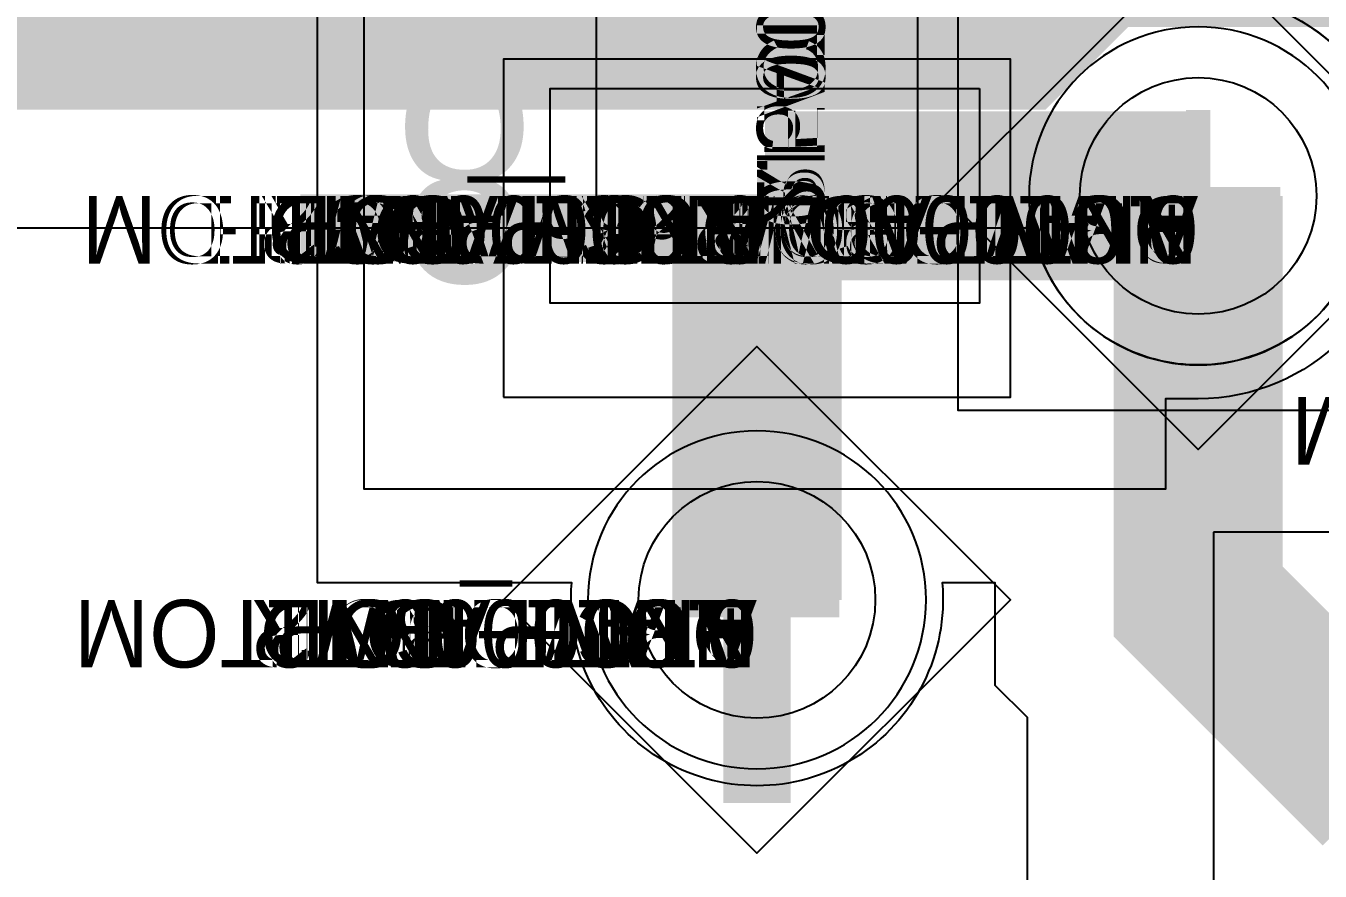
# Model space of a CAD drawing. Extents: x 0 to 323, y 0 to 320.
# Drawn here: x 102.65 to 106.478, y 173.203 to 175.704 of the extents above; entities that cross this region are included whole.
import ezdxf
from ezdxf.enums import TextEntityAlignment as Align

# ---------------------------------------------------------------- set-up
doc = ezdxf.new("R2010")
doc.units = 0
doc.header["$MEASUREMENT"] = 0
doc.layers.get('0').update_dxf_attribs({"linetype": 'CONTINUOUS'})
for name, color, linetype in [('CDN_FIGURES', 7, 'CONTINUOUS'), ('ETCH_BOTTOM', 7, 'CONTINUOUS'), ('ETCH_GND', 3, 'CONTINUOUS'), ('ETCH_INT1', 4, 'CONTINUOUS'), ('ETCH_INT2', 5, 'CONTINUOUS'), ('ETCH_PWR', 6, 'CONTINUOUS'), ('ETCH_TOP', 2, 'CONTINUOUS'), ('MANUFACTURING_NCLEGEND-1-6', 8, 'CONTINUOUS'), ('PACKAGE_GEOMETRY_ASSEMBLY_TOP', 11, 'CONTINUOUS'), ('PACKAGE_GEOMETRY_PIN_NUMBER', 9, 'CONTINUOUS')]:
    doc.layers.add(name, color=color, linetype=linetype)

# ---------------------------------------------------------------- blocks, each defined once
blk = doc.blocks.new('PAD_INFO')
for tag in ['SHAPE_TYPE', 'PAD_HEIGHT', 'PAD_LAYER', 'PAD_TYPE', 'PAD_WIDTH']:
    blk.add_attdef(tag, (0, 0), '', height=0.2)
at = {"flags": 2}
blk.add_attdef('CDN_TYPE', (0, 0), '', height=0.2, dxfattribs=at)
blk = doc.blocks.new('DRILL_INFO')
at = {"flags": 2}
blk.add_attdef('CDN_TYPE', (0, 0), '', height=0.2, dxfattribs=at)
for tag in ['FSHAPE', 'FCHAR', 'DRILL_HEIGHT', 'DIAMETER', 'PLATED', 'DRILL_WIDTH']:
    blk.add_attdef(tag, (0, 0), '', height=0.2)
blk = doc.blocks.new('VIA0700X0300')
at = {"layer": 'ETCH_BOTTOM'}
blk.add_circle((0, 0), 0.35, dxfattribs=at)
at = {"layer": 'ETCH_GND'}
blk.add_circle((0, 0), 0.35, dxfattribs=at)
at = {"layer": 'ETCH_INT1'}
blk.add_circle((0, 0), 0.35, dxfattribs=at)
at = {"layer": 'ETCH_INT2'}
blk.add_circle((0, 0), 0.35, dxfattribs=at)
at = {"layer": 'ETCH_PWR'}
blk.add_circle((0, 0), 0.35, dxfattribs=at)
at = {"layer": 'ETCH_TOP'}
blk.add_circle((0, 0), 0.35, dxfattribs=at)
ref = blk.add_blockref('PAD_INFO', (0, 0))
ref.add_attrib('PAD_LAYER', 'ETCH_TOP', (0, 0), dxfattribs={"height": 0.2})
ref.add_attrib('SHAPE_TYPE', 'NULL', (0, 0), dxfattribs={"height": 0.2})
ref.add_attrib('PAD_TYPE', 'ANTIPAD', (0, 0), dxfattribs={"height": 0.2})
ref.add_attrib('PAD_WIDTH', '0.000000', (0, 0), dxfattribs={"height": 0.2})
ref.add_attrib('PAD_HEIGHT', '0.000000', (0, 0), dxfattribs={"height": 0.2})
ref = blk.add_blockref('PAD_INFO', (0, 0))
ref.add_attrib('PAD_LAYER', 'ETCH_GND', (0, 0), dxfattribs={"height": 0.2})
ref.add_attrib('SHAPE_TYPE', 'NULL', (0, 0), dxfattribs={"height": 0.2})
ref.add_attrib('PAD_TYPE', 'ANTIPAD', (0, 0), dxfattribs={"height": 0.2})
ref.add_attrib('PAD_WIDTH', '0.000000', (0, 0), dxfattribs={"height": 0.2})
ref.add_attrib('PAD_HEIGHT', '0.000000', (0, 0), dxfattribs={"height": 0.2})
ref = blk.add_blockref('PAD_INFO', (0, 0))
ref.add_attrib('PAD_LAYER', 'ETCH_INT1', (0, 0), dxfattribs={"height": 0.2})
ref.add_attrib('SHAPE_TYPE', 'NULL', (0, 0), dxfattribs={"height": 0.2})
ref.add_attrib('PAD_TYPE', 'ANTIPAD', (0, 0), dxfattribs={"height": 0.2})
ref.add_attrib('PAD_WIDTH', '0.000000', (0, 0), dxfattribs={"height": 0.2})
ref.add_attrib('PAD_HEIGHT', '0.000000', (0, 0), dxfattribs={"height": 0.2})
ref = blk.add_blockref('PAD_INFO', (0, 0))
ref.add_attrib('PAD_LAYER', 'ETCH_INT2', (0, 0), dxfattribs={"height": 0.2})
ref.add_attrib('SHAPE_TYPE', 'NULL', (0, 0), dxfattribs={"height": 0.2})
ref.add_attrib('PAD_TYPE', 'ANTIPAD', (0, 0), dxfattribs={"height": 0.2})
ref.add_attrib('PAD_WIDTH', '0.000000', (0, 0), dxfattribs={"height": 0.2})
ref.add_attrib('PAD_HEIGHT', '0.000000', (0, 0), dxfattribs={"height": 0.2})
ref = blk.add_blockref('PAD_INFO', (0, 0))
ref.add_attrib('PAD_LAYER', 'ETCH_PWR', (0, 0), dxfattribs={"height": 0.2})
ref.add_attrib('SHAPE_TYPE', 'NULL', (0, 0), dxfattribs={"height": 0.2})
ref.add_attrib('PAD_TYPE', 'ANTIPAD', (0, 0), dxfattribs={"height": 0.2})
ref.add_attrib('PAD_WIDTH', '0.000000', (0, 0), dxfattribs={"height": 0.2})
ref.add_attrib('PAD_HEIGHT', '0.000000', (0, 0), dxfattribs={"height": 0.2})
ref = blk.add_blockref('PAD_INFO', (0, 0))
ref.add_attrib('PAD_LAYER', 'ETCH_BOTTOM', (0, 0), dxfattribs={"height": 0.2})
ref.add_attrib('SHAPE_TYPE', 'NULL', (0, 0), dxfattribs={"height": 0.2})
ref.add_attrib('PAD_TYPE', 'ANTIPAD', (0, 0), dxfattribs={"height": 0.2})
ref.add_attrib('PAD_WIDTH', '0.000000', (0, 0), dxfattribs={"height": 0.2})
ref.add_attrib('PAD_HEIGHT', '0.000000', (0, 0), dxfattribs={"height": 0.2})
ref = blk.add_blockref('PAD_INFO', (0, 0))
ref.add_attrib('PAD_LAYER', 'ETCH_TOP', (0, 0), dxfattribs={"height": 0.2})
ref.add_attrib('SHAPE_TYPE', 'NULL', (0, 0), dxfattribs={"height": 0.2})
ref.add_attrib('PAD_TYPE', 'THERMAL', (0, 0), dxfattribs={"height": 0.2})
ref.add_attrib('PAD_WIDTH', '0.000000', (0, 0), dxfattribs={"height": 0.2})
ref.add_attrib('PAD_HEIGHT', '0.000000', (0, 0), dxfattribs={"height": 0.2})
ref = blk.add_blockref('PAD_INFO', (0, 0))
ref.add_attrib('PAD_LAYER', 'ETCH_GND', (0, 0), dxfattribs={"height": 0.2})
ref.add_attrib('SHAPE_TYPE', 'NULL', (0, 0), dxfattribs={"height": 0.2})
ref.add_attrib('PAD_TYPE', 'THERMAL', (0, 0), dxfattribs={"height": 0.2})
ref.add_attrib('PAD_WIDTH', '0.000000', (0, 0), dxfattribs={"height": 0.2})
ref.add_attrib('PAD_HEIGHT', '0.000000', (0, 0), dxfattribs={"height": 0.2})
ref = blk.add_blockref('PAD_INFO', (0, 0))
ref.add_attrib('PAD_LAYER', 'ETCH_INT1', (0, 0), dxfattribs={"height": 0.2})
ref.add_attrib('SHAPE_TYPE', 'NULL', (0, 0), dxfattribs={"height": 0.2})
ref.add_attrib('PAD_TYPE', 'THERMAL', (0, 0), dxfattribs={"height": 0.2})
ref.add_attrib('PAD_WIDTH', '0.000000', (0, 0), dxfattribs={"height": 0.2})
ref.add_attrib('PAD_HEIGHT', '0.000000', (0, 0), dxfattribs={"height": 0.2})
ref = blk.add_blockref('PAD_INFO', (0, 0))
ref.add_attrib('PAD_LAYER', 'ETCH_INT2', (0, 0), dxfattribs={"height": 0.2})
ref.add_attrib('SHAPE_TYPE', 'NULL', (0, 0), dxfattribs={"height": 0.2})
ref.add_attrib('PAD_TYPE', 'THERMAL', (0, 0), dxfattribs={"height": 0.2})
ref.add_attrib('PAD_WIDTH', '0.000000', (0, 0), dxfattribs={"height": 0.2})
ref.add_attrib('PAD_HEIGHT', '0.000000', (0, 0), dxfattribs={"height": 0.2})
ref = blk.add_blockref('PAD_INFO', (0, 0))
ref.add_attrib('PAD_LAYER', 'ETCH_PWR', (0, 0), dxfattribs={"height": 0.2})
ref.add_attrib('SHAPE_TYPE', 'NULL', (0, 0), dxfattribs={"height": 0.2})
ref.add_attrib('PAD_TYPE', 'THERMAL', (0, 0), dxfattribs={"height": 0.2})
ref.add_attrib('PAD_WIDTH', '0.000000', (0, 0), dxfattribs={"height": 0.2})
ref.add_attrib('PAD_HEIGHT', '0.000000', (0, 0), dxfattribs={"height": 0.2})
ref = blk.add_blockref('PAD_INFO', (0, 0))
ref.add_attrib('PAD_LAYER', 'ETCH_BOTTOM', (0, 0), dxfattribs={"height": 0.2})
ref.add_attrib('SHAPE_TYPE', 'NULL', (0, 0), dxfattribs={"height": 0.2})
ref.add_attrib('PAD_TYPE', 'THERMAL', (0, 0), dxfattribs={"height": 0.2})
ref.add_attrib('PAD_WIDTH', '0.000000', (0, 0), dxfattribs={"height": 0.2})
ref.add_attrib('PAD_HEIGHT', '0.000000', (0, 0), dxfattribs={"height": 0.2})
ref = blk.add_blockref('PAD_INFO', (0, 0))
ref.add_attrib('PAD_LAYER', 'ETCH_TOP', (0, 0), dxfattribs={"height": 0.2})
ref.add_attrib('SHAPE_TYPE', 'CIRCLE', (0, 0), dxfattribs={"height": 0.2})
ref.add_attrib('PAD_TYPE', 'REGULAR', (0, 0), dxfattribs={"height": 0.2})
ref.add_attrib('PAD_WIDTH', '0.700000', (0, 0), dxfattribs={"height": 0.2})
ref.add_attrib('PAD_HEIGHT', '0.700000', (0, 0), dxfattribs={"height": 0.2})
ref = blk.add_blockref('PAD_INFO', (0, 0))
ref.add_attrib('PAD_LAYER', 'ETCH_GND', (0, 0), dxfattribs={"height": 0.2})
ref.add_attrib('SHAPE_TYPE', 'CIRCLE', (0, 0), dxfattribs={"height": 0.2})
ref.add_attrib('PAD_TYPE', 'REGULAR', (0, 0), dxfattribs={"height": 0.2})
ref.add_attrib('PAD_WIDTH', '0.700000', (0, 0), dxfattribs={"height": 0.2})
ref.add_attrib('PAD_HEIGHT', '0.700000', (0, 0), dxfattribs={"height": 0.2})
ref = blk.add_blockref('PAD_INFO', (0, 0))
ref.add_attrib('PAD_LAYER', 'ETCH_INT1', (0, 0), dxfattribs={"height": 0.2})
ref.add_attrib('SHAPE_TYPE', 'CIRCLE', (0, 0), dxfattribs={"height": 0.2})
ref.add_attrib('PAD_TYPE', 'REGULAR', (0, 0), dxfattribs={"height": 0.2})
ref.add_attrib('PAD_WIDTH', '0.700000', (0, 0), dxfattribs={"height": 0.2})
ref.add_attrib('PAD_HEIGHT', '0.700000', (0, 0), dxfattribs={"height": 0.2})
ref = blk.add_blockref('PAD_INFO', (0, 0))
ref.add_attrib('PAD_LAYER', 'ETCH_INT2', (0, 0), dxfattribs={"height": 0.2})
ref.add_attrib('SHAPE_TYPE', 'CIRCLE', (0, 0), dxfattribs={"height": 0.2})
ref.add_attrib('PAD_TYPE', 'REGULAR', (0, 0), dxfattribs={"height": 0.2})
ref.add_attrib('PAD_WIDTH', '0.700000', (0, 0), dxfattribs={"height": 0.2})
ref.add_attrib('PAD_HEIGHT', '0.700000', (0, 0), dxfattribs={"height": 0.2})
ref = blk.add_blockref('PAD_INFO', (0, 0))
ref.add_attrib('PAD_LAYER', 'ETCH_PWR', (0, 0), dxfattribs={"height": 0.2})
ref.add_attrib('SHAPE_TYPE', 'CIRCLE', (0, 0), dxfattribs={"height": 0.2})
ref.add_attrib('PAD_TYPE', 'REGULAR', (0, 0), dxfattribs={"height": 0.2})
ref.add_attrib('PAD_WIDTH', '0.700000', (0, 0), dxfattribs={"height": 0.2})
ref.add_attrib('PAD_HEIGHT', '0.700000', (0, 0), dxfattribs={"height": 0.2})
ref = blk.add_blockref('PAD_INFO', (0, 0))
ref.add_attrib('PAD_LAYER', 'ETCH_BOTTOM', (0, 0), dxfattribs={"height": 0.2})
ref.add_attrib('SHAPE_TYPE', 'CIRCLE', (0, 0), dxfattribs={"height": 0.2})
ref.add_attrib('PAD_TYPE', 'REGULAR', (0, 0), dxfattribs={"height": 0.2})
ref.add_attrib('PAD_WIDTH', '0.700000', (0, 0), dxfattribs={"height": 0.2})
ref.add_attrib('PAD_HEIGHT', '0.700000', (0, 0), dxfattribs={"height": 0.2})
ref = blk.add_blockref('DRILL_INFO', (0, 0))
ref.add_attrib('DIAMETER', '0.300000', (0, 0), dxfattribs={"height": 0.2})
ref.add_attrib('PLATED', 'PLATED', (0, 0), dxfattribs={"height": 0.2})
ref.add_attrib('FSHAPE', 'DIAMOND', (0, 0), dxfattribs={"height": 0.2})
ref.add_attrib('FCHAR', '+', (0, 0), dxfattribs={"height": 0.2})
ref.add_attrib('DRILL_WIDTH', '1.500000', (0, 0), dxfattribs={"height": 0.2})
ref.add_attrib('DRILL_HEIGHT', '1.500000', (0, 0), dxfattribs={"height": 0.2})
for tag in ['CDN_TYPE', 'PIN']:
    blk.add_attdef(tag, (0, 0), '', height=0.2)
at = {"flags": 2}
for tag in ['PSTKNAME', 'BBV']:
    blk.add_attdef(tag, (0, 0), '', height=0.2, dxfattribs=at)
blk = doc.blocks.new('FIGURE_DIAMOND')
at = {"layer": 'CDN_FIGURES'}
blk.add_lwpolyline([(-0.5, 0), (0, 0.5), (0.5, 0), (0, -0.5)], close=True, dxfattribs=at)
blk = doc.blocks.new('SMD50_25')
at = {"layer": 'ETCH_TOP'}
blk.add_lwpolyline([(-0.635, -0.3175), (-0.635, 0.3175), (0.635, 0.3175), (0.635, -0.3175)], close=True, dxfattribs=at)
ref = blk.add_blockref('PAD_INFO', (0, 0))
ref.add_attrib('PAD_LAYER', 'ETCH_TOP', (0, 0), dxfattribs={"height": 0.2})
ref.add_attrib('SHAPE_TYPE', 'NULL', (0, 0), dxfattribs={"height": 0.2})
ref.add_attrib('PAD_TYPE', 'ANTIPAD', (0, 0), dxfattribs={"height": 0.2})
ref.add_attrib('PAD_WIDTH', '0.000000', (0, 0), dxfattribs={"height": 0.2})
ref.add_attrib('PAD_HEIGHT', '0.000000', (0, 0), dxfattribs={"height": 0.2})
ref = blk.add_blockref('PAD_INFO', (0, 0))
ref.add_attrib('PAD_LAYER', 'ETCH_GND', (0, 0), dxfattribs={"height": 0.2})
ref.add_attrib('SHAPE_TYPE', 'NULL', (0, 0), dxfattribs={"height": 0.2})
ref.add_attrib('PAD_TYPE', 'ANTIPAD', (0, 0), dxfattribs={"height": 0.2})
ref.add_attrib('PAD_WIDTH', '0.000000', (0, 0), dxfattribs={"height": 0.2})
ref.add_attrib('PAD_HEIGHT', '0.000000', (0, 0), dxfattribs={"height": 0.2})
ref = blk.add_blockref('PAD_INFO', (0, 0))
ref.add_attrib('PAD_LAYER', 'ETCH_INT1', (0, 0), dxfattribs={"height": 0.2})
ref.add_attrib('SHAPE_TYPE', 'NULL', (0, 0), dxfattribs={"height": 0.2})
ref.add_attrib('PAD_TYPE', 'ANTIPAD', (0, 0), dxfattribs={"height": 0.2})
ref.add_attrib('PAD_WIDTH', '0.000000', (0, 0), dxfattribs={"height": 0.2})
ref.add_attrib('PAD_HEIGHT', '0.000000', (0, 0), dxfattribs={"height": 0.2})
ref = blk.add_blockref('PAD_INFO', (0, 0))
ref.add_attrib('PAD_LAYER', 'ETCH_INT2', (0, 0), dxfattribs={"height": 0.2})
ref.add_attrib('SHAPE_TYPE', 'NULL', (0, 0), dxfattribs={"height": 0.2})
ref.add_attrib('PAD_TYPE', 'ANTIPAD', (0, 0), dxfattribs={"height": 0.2})
ref.add_attrib('PAD_WIDTH', '0.000000', (0, 0), dxfattribs={"height": 0.2})
ref.add_attrib('PAD_HEIGHT', '0.000000', (0, 0), dxfattribs={"height": 0.2})
ref = blk.add_blockref('PAD_INFO', (0, 0))
ref.add_attrib('PAD_LAYER', 'ETCH_PWR', (0, 0), dxfattribs={"height": 0.2})
ref.add_attrib('SHAPE_TYPE', 'NULL', (0, 0), dxfattribs={"height": 0.2})
ref.add_attrib('PAD_TYPE', 'ANTIPAD', (0, 0), dxfattribs={"height": 0.2})
ref.add_attrib('PAD_WIDTH', '0.000000', (0, 0), dxfattribs={"height": 0.2})
ref.add_attrib('PAD_HEIGHT', '0.000000', (0, 0), dxfattribs={"height": 0.2})
ref = blk.add_blockref('PAD_INFO', (0, 0))
ref.add_attrib('PAD_LAYER', 'ETCH_BOTTOM', (0, 0), dxfattribs={"height": 0.2})
ref.add_attrib('SHAPE_TYPE', 'NULL', (0, 0), dxfattribs={"height": 0.2})
ref.add_attrib('PAD_TYPE', 'ANTIPAD', (0, 0), dxfattribs={"height": 0.2})
ref.add_attrib('PAD_WIDTH', '0.000000', (0, 0), dxfattribs={"height": 0.2})
ref.add_attrib('PAD_HEIGHT', '0.000000', (0, 0), dxfattribs={"height": 0.2})
ref = blk.add_blockref('PAD_INFO', (0, 0))
ref.add_attrib('PAD_LAYER', 'ETCH_TOP', (0, 0), dxfattribs={"height": 0.2})
ref.add_attrib('SHAPE_TYPE', 'NULL', (0, 0), dxfattribs={"height": 0.2})
ref.add_attrib('PAD_TYPE', 'THERMAL', (0, 0), dxfattribs={"height": 0.2})
ref.add_attrib('PAD_WIDTH', '0.000000', (0, 0), dxfattribs={"height": 0.2})
ref.add_attrib('PAD_HEIGHT', '0.000000', (0, 0), dxfattribs={"height": 0.2})
ref = blk.add_blockref('PAD_INFO', (0, 0))
ref.add_attrib('PAD_LAYER', 'ETCH_GND', (0, 0), dxfattribs={"height": 0.2})
ref.add_attrib('SHAPE_TYPE', 'NULL', (0, 0), dxfattribs={"height": 0.2})
ref.add_attrib('PAD_TYPE', 'THERMAL', (0, 0), dxfattribs={"height": 0.2})
ref.add_attrib('PAD_WIDTH', '0.000000', (0, 0), dxfattribs={"height": 0.2})
ref.add_attrib('PAD_HEIGHT', '0.000000', (0, 0), dxfattribs={"height": 0.2})
ref = blk.add_blockref('PAD_INFO', (0, 0))
ref.add_attrib('PAD_LAYER', 'ETCH_INT1', (0, 0), dxfattribs={"height": 0.2})
ref.add_attrib('SHAPE_TYPE', 'NULL', (0, 0), dxfattribs={"height": 0.2})
ref.add_attrib('PAD_TYPE', 'THERMAL', (0, 0), dxfattribs={"height": 0.2})
ref.add_attrib('PAD_WIDTH', '0.000000', (0, 0), dxfattribs={"height": 0.2})
ref.add_attrib('PAD_HEIGHT', '0.000000', (0, 0), dxfattribs={"height": 0.2})
ref = blk.add_blockref('PAD_INFO', (0, 0))
ref.add_attrib('PAD_LAYER', 'ETCH_INT2', (0, 0), dxfattribs={"height": 0.2})
ref.add_attrib('SHAPE_TYPE', 'NULL', (0, 0), dxfattribs={"height": 0.2})
ref.add_attrib('PAD_TYPE', 'THERMAL', (0, 0), dxfattribs={"height": 0.2})
ref.add_attrib('PAD_WIDTH', '0.000000', (0, 0), dxfattribs={"height": 0.2})
ref.add_attrib('PAD_HEIGHT', '0.000000', (0, 0), dxfattribs={"height": 0.2})
ref = blk.add_blockref('PAD_INFO', (0, 0))
ref.add_attrib('PAD_LAYER', 'ETCH_PWR', (0, 0), dxfattribs={"height": 0.2})
ref.add_attrib('SHAPE_TYPE', 'NULL', (0, 0), dxfattribs={"height": 0.2})
ref.add_attrib('PAD_TYPE', 'THERMAL', (0, 0), dxfattribs={"height": 0.2})
ref.add_attrib('PAD_WIDTH', '0.000000', (0, 0), dxfattribs={"height": 0.2})
ref.add_attrib('PAD_HEIGHT', '0.000000', (0, 0), dxfattribs={"height": 0.2})
ref = blk.add_blockref('PAD_INFO', (0, 0))
ref.add_attrib('PAD_LAYER', 'ETCH_BOTTOM', (0, 0), dxfattribs={"height": 0.2})
ref.add_attrib('SHAPE_TYPE', 'NULL', (0, 0), dxfattribs={"height": 0.2})
ref.add_attrib('PAD_TYPE', 'THERMAL', (0, 0), dxfattribs={"height": 0.2})
ref.add_attrib('PAD_WIDTH', '0.000000', (0, 0), dxfattribs={"height": 0.2})
ref.add_attrib('PAD_HEIGHT', '0.000000', (0, 0), dxfattribs={"height": 0.2})
ref = blk.add_blockref('PAD_INFO', (0, 0))
ref.add_attrib('PAD_LAYER', 'ETCH_TOP', (0, 0), dxfattribs={"height": 0.2})
ref.add_attrib('SHAPE_TYPE', 'RECTANGLE', (0, 0), dxfattribs={"height": 0.2})
ref.add_attrib('PAD_TYPE', 'REGULAR', (0, 0), dxfattribs={"height": 0.2})
ref.add_attrib('PAD_WIDTH', '1.270000', (0, 0), dxfattribs={"height": 0.2})
ref.add_attrib('PAD_HEIGHT', '0.635000', (0, 0), dxfattribs={"height": 0.2})
ref = blk.add_blockref('PAD_INFO', (0, 0))
ref.add_attrib('PAD_LAYER', 'ETCH_GND', (0, 0), dxfattribs={"height": 0.2})
ref.add_attrib('SHAPE_TYPE', 'NULL', (0, 0), dxfattribs={"height": 0.2})
ref.add_attrib('PAD_TYPE', 'REGULAR', (0, 0), dxfattribs={"height": 0.2})
ref.add_attrib('PAD_WIDTH', '0.000000', (0, 0), dxfattribs={"height": 0.2})
ref.add_attrib('PAD_HEIGHT', '0.000000', (0, 0), dxfattribs={"height": 0.2})
ref = blk.add_blockref('PAD_INFO', (0, 0))
ref.add_attrib('PAD_LAYER', 'ETCH_INT1', (0, 0), dxfattribs={"height": 0.2})
ref.add_attrib('SHAPE_TYPE', 'NULL', (0, 0), dxfattribs={"height": 0.2})
ref.add_attrib('PAD_TYPE', 'REGULAR', (0, 0), dxfattribs={"height": 0.2})
ref.add_attrib('PAD_WIDTH', '0.000000', (0, 0), dxfattribs={"height": 0.2})
ref.add_attrib('PAD_HEIGHT', '0.000000', (0, 0), dxfattribs={"height": 0.2})
ref = blk.add_blockref('PAD_INFO', (0, 0))
ref.add_attrib('PAD_LAYER', 'ETCH_INT2', (0, 0), dxfattribs={"height": 0.2})
ref.add_attrib('SHAPE_TYPE', 'NULL', (0, 0), dxfattribs={"height": 0.2})
ref.add_attrib('PAD_TYPE', 'REGULAR', (0, 0), dxfattribs={"height": 0.2})
ref.add_attrib('PAD_WIDTH', '0.000000', (0, 0), dxfattribs={"height": 0.2})
ref.add_attrib('PAD_HEIGHT', '0.000000', (0, 0), dxfattribs={"height": 0.2})
ref = blk.add_blockref('PAD_INFO', (0, 0))
ref.add_attrib('PAD_LAYER', 'ETCH_PWR', (0, 0), dxfattribs={"height": 0.2})
ref.add_attrib('SHAPE_TYPE', 'NULL', (0, 0), dxfattribs={"height": 0.2})
ref.add_attrib('PAD_TYPE', 'REGULAR', (0, 0), dxfattribs={"height": 0.2})
ref.add_attrib('PAD_WIDTH', '0.000000', (0, 0), dxfattribs={"height": 0.2})
ref.add_attrib('PAD_HEIGHT', '0.000000', (0, 0), dxfattribs={"height": 0.2})
ref = blk.add_blockref('PAD_INFO', (0, 0))
ref.add_attrib('PAD_LAYER', 'ETCH_BOTTOM', (0, 0), dxfattribs={"height": 0.2})
ref.add_attrib('SHAPE_TYPE', 'NULL', (0, 0), dxfattribs={"height": 0.2})
ref.add_attrib('PAD_TYPE', 'REGULAR', (0, 0), dxfattribs={"height": 0.2})
ref.add_attrib('PAD_WIDTH', '0.000000', (0, 0), dxfattribs={"height": 0.2})
ref.add_attrib('PAD_HEIGHT', '0.000000', (0, 0), dxfattribs={"height": 0.2})
ref = blk.add_blockref('DRILL_INFO', (0, 0))
ref.add_attrib('DIAMETER', '0.000000', (0, 0), dxfattribs={"height": 0.2})
ref.add_attrib('PLATED', 'NON_PLATED', (0, 0), dxfattribs={"height": 0.2})
ref.add_attrib('FSHAPE', 'NULL', (0, 0), dxfattribs={"height": 0.2})
ref.add_attrib('DRILL_WIDTH', '0.000000', (0, 0), dxfattribs={"height": 0.2})
ref.add_attrib('DRILL_HEIGHT', '0.000000', (0, 0), dxfattribs={"height": 0.2})
for tag in ['CDN_TYPE', 'PIN']:
    blk.add_attdef(tag, (0, 0), '', height=0.2)
at = {"flags": 2}
for tag in ['PSTKNAME', 'BBV']:
    blk.add_attdef(tag, (0, 0), '', height=0.2, dxfattribs=at)
blk = doc.blocks.new('SOIC8')
at = {"layer": 'PACKAGE_GEOMETRY_ASSEMBLY_TOP'}
blk.add_lwpolyline([(-1.905, -2.54), (-1.905, 2.54), (1.905, 2.54), (1.905, -2.54)], close=True, dxfattribs=at)
at = {"layer": 'ETCH_TOP'}
blk.add_blockref('SMD50_25', (2.4765, 1.905), dxfattribs=at)
at = {"flags": 2}
for tag in ['SYMBOL_TYPE', 'CDN_TYPE', 'REFDES']:
    blk.add_attdef(tag, (0, 0), '', height=0.2, dxfattribs=at)
blk = doc.blocks.new('RC1000X1500TS')
at = {"layer": 'ETCH_TOP'}
blk.add_lwpolyline([(-0.5, -0.75), (-0.5, 0.75), (0.5, 0.75), (0.5, -0.75)], close=True, dxfattribs=at)
ref = blk.add_blockref('PAD_INFO', (0, 0))
ref.add_attrib('PAD_LAYER', 'ETCH_TOP', (0, 0), dxfattribs={"height": 0.2})
ref.add_attrib('SHAPE_TYPE', 'NULL', (0, 0), dxfattribs={"height": 0.2})
ref.add_attrib('PAD_TYPE', 'ANTIPAD', (0, 0), dxfattribs={"height": 0.2})
ref.add_attrib('PAD_WIDTH', '0.000000', (0, 0), dxfattribs={"height": 0.2})
ref.add_attrib('PAD_HEIGHT', '0.000000', (0, 0), dxfattribs={"height": 0.2})
ref = blk.add_blockref('PAD_INFO', (0, 0))
ref.add_attrib('PAD_LAYER', 'ETCH_GND', (0, 0), dxfattribs={"height": 0.2})
ref.add_attrib('SHAPE_TYPE', 'NULL', (0, 0), dxfattribs={"height": 0.2})
ref.add_attrib('PAD_TYPE', 'ANTIPAD', (0, 0), dxfattribs={"height": 0.2})
ref.add_attrib('PAD_WIDTH', '0.000000', (0, 0), dxfattribs={"height": 0.2})
ref.add_attrib('PAD_HEIGHT', '0.000000', (0, 0), dxfattribs={"height": 0.2})
ref = blk.add_blockref('PAD_INFO', (0, 0))
ref.add_attrib('PAD_LAYER', 'ETCH_INT1', (0, 0), dxfattribs={"height": 0.2})
ref.add_attrib('SHAPE_TYPE', 'NULL', (0, 0), dxfattribs={"height": 0.2})
ref.add_attrib('PAD_TYPE', 'ANTIPAD', (0, 0), dxfattribs={"height": 0.2})
ref.add_attrib('PAD_WIDTH', '0.000000', (0, 0), dxfattribs={"height": 0.2})
ref.add_attrib('PAD_HEIGHT', '0.000000', (0, 0), dxfattribs={"height": 0.2})
ref = blk.add_blockref('PAD_INFO', (0, 0))
ref.add_attrib('PAD_LAYER', 'ETCH_INT2', (0, 0), dxfattribs={"height": 0.2})
ref.add_attrib('SHAPE_TYPE', 'NULL', (0, 0), dxfattribs={"height": 0.2})
ref.add_attrib('PAD_TYPE', 'ANTIPAD', (0, 0), dxfattribs={"height": 0.2})
ref.add_attrib('PAD_WIDTH', '0.000000', (0, 0), dxfattribs={"height": 0.2})
ref.add_attrib('PAD_HEIGHT', '0.000000', (0, 0), dxfattribs={"height": 0.2})
ref = blk.add_blockref('PAD_INFO', (0, 0))
ref.add_attrib('PAD_LAYER', 'ETCH_PWR', (0, 0), dxfattribs={"height": 0.2})
ref.add_attrib('SHAPE_TYPE', 'NULL', (0, 0), dxfattribs={"height": 0.2})
ref.add_attrib('PAD_TYPE', 'ANTIPAD', (0, 0), dxfattribs={"height": 0.2})
ref.add_attrib('PAD_WIDTH', '0.000000', (0, 0), dxfattribs={"height": 0.2})
ref.add_attrib('PAD_HEIGHT', '0.000000', (0, 0), dxfattribs={"height": 0.2})
ref = blk.add_blockref('PAD_INFO', (0, 0))
ref.add_attrib('PAD_LAYER', 'ETCH_BOTTOM', (0, 0), dxfattribs={"height": 0.2})
ref.add_attrib('SHAPE_TYPE', 'NULL', (0, 0), dxfattribs={"height": 0.2})
ref.add_attrib('PAD_TYPE', 'ANTIPAD', (0, 0), dxfattribs={"height": 0.2})
ref.add_attrib('PAD_WIDTH', '0.000000', (0, 0), dxfattribs={"height": 0.2})
ref.add_attrib('PAD_HEIGHT', '0.000000', (0, 0), dxfattribs={"height": 0.2})
ref = blk.add_blockref('PAD_INFO', (0, 0))
ref.add_attrib('PAD_LAYER', 'ETCH_TOP', (0, 0), dxfattribs={"height": 0.2})
ref.add_attrib('SHAPE_TYPE', 'NULL', (0, 0), dxfattribs={"height": 0.2})
ref.add_attrib('PAD_TYPE', 'THERMAL', (0, 0), dxfattribs={"height": 0.2})
ref.add_attrib('PAD_WIDTH', '0.000000', (0, 0), dxfattribs={"height": 0.2})
ref.add_attrib('PAD_HEIGHT', '0.000000', (0, 0), dxfattribs={"height": 0.2})
ref = blk.add_blockref('PAD_INFO', (0, 0))
ref.add_attrib('PAD_LAYER', 'ETCH_GND', (0, 0), dxfattribs={"height": 0.2})
ref.add_attrib('SHAPE_TYPE', 'NULL', (0, 0), dxfattribs={"height": 0.2})
ref.add_attrib('PAD_TYPE', 'THERMAL', (0, 0), dxfattribs={"height": 0.2})
ref.add_attrib('PAD_WIDTH', '0.000000', (0, 0), dxfattribs={"height": 0.2})
ref.add_attrib('PAD_HEIGHT', '0.000000', (0, 0), dxfattribs={"height": 0.2})
ref = blk.add_blockref('PAD_INFO', (0, 0))
ref.add_attrib('PAD_LAYER', 'ETCH_INT1', (0, 0), dxfattribs={"height": 0.2})
ref.add_attrib('SHAPE_TYPE', 'NULL', (0, 0), dxfattribs={"height": 0.2})
ref.add_attrib('PAD_TYPE', 'THERMAL', (0, 0), dxfattribs={"height": 0.2})
ref.add_attrib('PAD_WIDTH', '0.000000', (0, 0), dxfattribs={"height": 0.2})
ref.add_attrib('PAD_HEIGHT', '0.000000', (0, 0), dxfattribs={"height": 0.2})
ref = blk.add_blockref('PAD_INFO', (0, 0))
ref.add_attrib('PAD_LAYER', 'ETCH_INT2', (0, 0), dxfattribs={"height": 0.2})
ref.add_attrib('SHAPE_TYPE', 'NULL', (0, 0), dxfattribs={"height": 0.2})
ref.add_attrib('PAD_TYPE', 'THERMAL', (0, 0), dxfattribs={"height": 0.2})
ref.add_attrib('PAD_WIDTH', '0.000000', (0, 0), dxfattribs={"height": 0.2})
ref.add_attrib('PAD_HEIGHT', '0.000000', (0, 0), dxfattribs={"height": 0.2})
ref = blk.add_blockref('PAD_INFO', (0, 0))
ref.add_attrib('PAD_LAYER', 'ETCH_PWR', (0, 0), dxfattribs={"height": 0.2})
ref.add_attrib('SHAPE_TYPE', 'NULL', (0, 0), dxfattribs={"height": 0.2})
ref.add_attrib('PAD_TYPE', 'THERMAL', (0, 0), dxfattribs={"height": 0.2})
ref.add_attrib('PAD_WIDTH', '0.000000', (0, 0), dxfattribs={"height": 0.2})
ref.add_attrib('PAD_HEIGHT', '0.000000', (0, 0), dxfattribs={"height": 0.2})
ref = blk.add_blockref('PAD_INFO', (0, 0))
ref.add_attrib('PAD_LAYER', 'ETCH_BOTTOM', (0, 0), dxfattribs={"height": 0.2})
ref.add_attrib('SHAPE_TYPE', 'NULL', (0, 0), dxfattribs={"height": 0.2})
ref.add_attrib('PAD_TYPE', 'THERMAL', (0, 0), dxfattribs={"height": 0.2})
ref.add_attrib('PAD_WIDTH', '0.000000', (0, 0), dxfattribs={"height": 0.2})
ref.add_attrib('PAD_HEIGHT', '0.000000', (0, 0), dxfattribs={"height": 0.2})
ref = blk.add_blockref('PAD_INFO', (0, 0))
ref.add_attrib('PAD_LAYER', 'ETCH_GND', (0, 0), dxfattribs={"height": 0.2})
ref.add_attrib('SHAPE_TYPE', 'NULL', (0, 0), dxfattribs={"height": 0.2})
ref.add_attrib('PAD_TYPE', 'REGULAR', (0, 0), dxfattribs={"height": 0.2})
ref.add_attrib('PAD_WIDTH', '0.000000', (0, 0), dxfattribs={"height": 0.2})
ref.add_attrib('PAD_HEIGHT', '0.000000', (0, 0), dxfattribs={"height": 0.2})
ref = blk.add_blockref('PAD_INFO', (0, 0))
ref.add_attrib('PAD_LAYER', 'ETCH_INT1', (0, 0), dxfattribs={"height": 0.2})
ref.add_attrib('SHAPE_TYPE', 'NULL', (0, 0), dxfattribs={"height": 0.2})
ref.add_attrib('PAD_TYPE', 'REGULAR', (0, 0), dxfattribs={"height": 0.2})
ref.add_attrib('PAD_WIDTH', '0.000000', (0, 0), dxfattribs={"height": 0.2})
ref.add_attrib('PAD_HEIGHT', '0.000000', (0, 0), dxfattribs={"height": 0.2})
ref = blk.add_blockref('PAD_INFO', (0, 0))
ref.add_attrib('PAD_LAYER', 'ETCH_INT2', (0, 0), dxfattribs={"height": 0.2})
ref.add_attrib('SHAPE_TYPE', 'NULL', (0, 0), dxfattribs={"height": 0.2})
ref.add_attrib('PAD_TYPE', 'REGULAR', (0, 0), dxfattribs={"height": 0.2})
ref.add_attrib('PAD_WIDTH', '0.000000', (0, 0), dxfattribs={"height": 0.2})
ref.add_attrib('PAD_HEIGHT', '0.000000', (0, 0), dxfattribs={"height": 0.2})
ref = blk.add_blockref('PAD_INFO', (0, 0))
ref.add_attrib('PAD_LAYER', 'ETCH_PWR', (0, 0), dxfattribs={"height": 0.2})
ref.add_attrib('SHAPE_TYPE', 'NULL', (0, 0), dxfattribs={"height": 0.2})
ref.add_attrib('PAD_TYPE', 'REGULAR', (0, 0), dxfattribs={"height": 0.2})
ref.add_attrib('PAD_WIDTH', '0.000000', (0, 0), dxfattribs={"height": 0.2})
ref.add_attrib('PAD_HEIGHT', '0.000000', (0, 0), dxfattribs={"height": 0.2})
ref = blk.add_blockref('PAD_INFO', (0, 0))
ref.add_attrib('PAD_LAYER', 'ETCH_BOTTOM', (0, 0), dxfattribs={"height": 0.2})
ref.add_attrib('SHAPE_TYPE', 'NULL', (0, 0), dxfattribs={"height": 0.2})
ref.add_attrib('PAD_TYPE', 'REGULAR', (0, 0), dxfattribs={"height": 0.2})
ref.add_attrib('PAD_WIDTH', '0.000000', (0, 0), dxfattribs={"height": 0.2})
ref.add_attrib('PAD_HEIGHT', '0.000000', (0, 0), dxfattribs={"height": 0.2})
ref = blk.add_blockref('DRILL_INFO', (0, 0))
ref.add_attrib('DIAMETER', '0.000000', (0, 0), dxfattribs={"height": 0.2})
ref.add_attrib('PLATED', 'PLATED', (0, 0), dxfattribs={"height": 0.2})
ref.add_attrib('FSHAPE', 'NULL', (0, 0), dxfattribs={"height": 0.2})
ref.add_attrib('DRILL_WIDTH', '0.000000', (0, 0), dxfattribs={"height": 0.2})
ref.add_attrib('DRILL_HEIGHT', '0.000000', (0, 0), dxfattribs={"height": 0.2})
ref = blk.add_blockref('PAD_INFO', (0, 0))
ref.add_attrib('PAD_LAYER', 'ETCH_TOP', (0, 0), dxfattribs={"height": 0.2})
ref.add_attrib('SHAPE_TYPE', 'RECTANGLE', (0, 0), dxfattribs={"height": 0.2})
ref.add_attrib('PAD_TYPE', 'REGULAR', (0, 0), dxfattribs={"height": 0.2})
ref.add_attrib('PAD_WIDTH', '1.000000', (0, 0), dxfattribs={"height": 0.2})
ref.add_attrib('PAD_HEIGHT', '1.500000', (0, 0), dxfattribs={"height": 0.2})
for tag in ['CDN_TYPE', 'PIN']:
    blk.add_attdef(tag, (0, 0), '', height=0.2)
at = {"flags": 2}
for tag in ['PSTKNAME', 'BBV']:
    blk.add_attdef(tag, (0, 0), '', height=0.2, dxfattribs=at)
blk = doc.blocks.new('F56')
at = {"layer": 'PACKAGE_GEOMETRY_ASSEMBLY_TOP'}
blk.add_lwpolyline([(0, -0.475), (1.75, -0.475), (1.75, 0.475), (0, 0.475)], close=True, dxfattribs=at)
at = {"layer": 'ETCH_TOP'}
ref = blk.add_blockref('RC1000X1500TS', (0, 0), dxfattribs=at)
ref.add_attrib('CDN_TYPE', 'PIN', (0, 0), dxfattribs={"height": 0.2})
ref.add_attrib('PIN', '1', (0, 0), dxfattribs={"height": 0.2})
ref = blk.add_blockref('RC1000X1500TS', (1.75, 0), dxfattribs=at)
ref.add_attrib('CDN_TYPE', 'PIN', (0, 0), dxfattribs={"height": 0.2})
ref.add_attrib('PIN', '2', (0, 0), dxfattribs={"height": 0.2})
at = {"flags": 2}
for tag in ['SYMBOL_TYPE', 'CDN_TYPE', 'REFDES']:
    blk.add_attdef(tag, (0, 0), '', height=0.2, dxfattribs=at)

msp = doc.modelspace()

# ---------------------------------------------------------------- linework, layer by layer
at = {"layer": 'ETCH_BOTTOM'}
for points, format in [([(106.1127, 175.8006, -0.416607), (106.7177, 175.2005), (106.7177, 174.7556), (107.8316, 174.7556, -0.774485), (108.9936, 174.7556), (109.4627, 174.7556), (109.4627, 172.1554), (109.0371, 172.1554, -1.04634), (107.9381, 172.1554), (105.6125, 172.1554), (105.6125, 173.6569), (105.5175, 173.7519), (105.5175, 174.0554), (105.3604, 174.0554, -1.095232), (104.2648, 174.0554), (103.5125, 174.0554), (103.5125, 177.9056)], "xyb"), ([(106.1176, 175.2005, 0.5, 0.5, 0), (106.1176, 174.0005, 0.5, 0.5, 0), (106.6626, 173.4555, 0.5, 0.5, 0)], "xyseb"), ([(104.8126, 175.1055, 0.5, 0.5, 0), (104.8126, 174.0055, 0.5, 0.5, 0)], "xyseb"), ([(103.4618, 175.1055, 0.2, 0.2, 0), (104.8126, 175.1055, 0.2, 0.2, 0)], "xyseb"), ([(104.8126, 173.4047, 0.2, 0.2, 0), (104.8126, 174.0055, 0.2, 0.2, 0)], "xyseb")]:
    msp.add_lwpolyline(points, format=format, dxfattribs=at)
at = {"layer": 'ETCH_GND'}
msp.add_lwpolyline([(106.6177, 175.2005, 1), (105.6175, 175.2005, 1)], format="xyb", close=True, dxfattribs=at)
at = {"layer": 'ETCH_INT1'}
for points in [[(106.6177, 175.2005, 1), (105.6175, 175.2005, 1)], [(105.3127, 174.0055, 1), (104.3125, 174.0055, 1)]]:
    msp.add_lwpolyline(points, format="xyb", close=True, dxfattribs=at)
at = {"layer": 'ETCH_INT2'}
for points, format in [([(143.3126, 210.5862, 0.3, 0.3, 0), (127.4319, 194.7055, 0.3, 0.3, 0), (127.3126, 194.7055, 0.3, 0.3, 0), (124.8626, 192.2555, 0.3, 0.3, 0), (124.8626, 186.6055, 0.3, 0.3, 0), (119.0846, 180.8275, 0.3, 0.3, 0), (119.0846, 180.7082, 0.3, 0.3, 0), (114.2269, 175.8505, 0.3, 0.3, 0), (105.8483, 175.8505, 0.3, 0.3, 0), (105.6033, 175.6055, 0.3, 0.3, 0), (85.7819, 175.6055, 0.3, 0.3, 0), (85.5819, 175.8055, 0.3, 0.3, 0), (78.9933, 175.8055, 0.3, 0.3, 0), (78.5933, 175.4055, 0.3, 0.3, 0), (70.0433, 175.4055, 0.3, 0.3, 0), (69.6433, 175.0055, 0.3, 0.3, 0), (53.5819, 175.0055, 0.3, 0.3, 0), (52.9819, 175.6055, 0.3, 0.3, 0), (48.3433, 175.6055, 0.3, 0.3, 0), (47.9433, 175.2055, 0.3, 0.3, 0), (22.3626, 175.2055, 0.3, 0.3, 0), (19.7426, 177.8255, 0.3, 0.3, 0), (16.0126, 177.8255, 0.3, 0.3, 0)], "xyseb"), ([(143.8127, 210.3791), (127.639, 194.2054), (127.5197, 194.2054), (125.3627, 192.0484), (125.3627, 186.3984), (119.5847, 180.6204), (119.5847, 180.5011), (118.5864, 179.5027, -1.386903), (117.9154, 178.8317), (114.434, 175.3504), (106.5947, 175.3504, -1.058215), (105.6266, 175.1054), (92.8699, 175.1054, -2.426822), (92.1653, 175.1054), (89.7767, 175.1054, -70.921901), (89.7485, 175.1054), (85.8102, 175.1054, -1.107624), (84.8355, 175.3054)], "xyb")]:
    msp.add_lwpolyline(points, format=format, dxfattribs=at)
msp.add_lwpolyline([(105.3127, 174.0055, 1), (104.3125, 174.0055, 1)], format="xyb", close=True, dxfattribs=at)
at = {"layer": 'ETCH_PWR'}
for points in [[(106.6177, 175.2005, 1), (105.6175, 175.2005, 1)], [(105.3127, 174.0055, 1), (104.3125, 174.0055, 1)]]:
    msp.add_lwpolyline(points, format="xyb", close=True, dxfattribs=at)
at = {"layer": 'ETCH_TOP'}
for points, format in [([(101.3625, 180.5056), (103.9627, 180.5056), (103.9627, 179.8781), (106.0212, 179.8781), (106.0212, 177.4556), (106.0626, 177.4556, -1), (106.0626, 176.2554), (106.0212, 176.2554), (106.0212, 175.8006), (106.1176, 175.8006, -1), (106.1176, 174.6004), (106.0212, 174.6004), (106.0212, 174.3329), (103.651, 174.3329), (103.651, 176.6554), (101.3625, 176.6554)], "xyb"), ([(104.8361, 175.2005, 0.5, 0.5, 0), (106.1176, 175.2005, 0.5, 0.5, 0)], "xyseb")]:
    msp.add_lwpolyline(points, format=format, dxfattribs=at)

# ---------------------------------------------------------------- block references
at = {"rotation": 180}
msp.add_blockref('SOIC8', (107.3126, 177.1055), dxfattribs=at)
at = {"xscale": -1}
for p, rotation in [((104.8126, 175.1055), 270), ((106.6626, 173.4555), 180)]:
    msp.add_blockref('F56', p, dxfattribs=dict(at, rotation=rotation))
at = {"layer": 'ETCH_TOP', "rotation": 180}
for p in [(106.1176, 175.2005), (108.4126, 174.6055), (104.8126, 174.0055)]:
    msp.add_blockref('VIA0700X0300', p, dxfattribs=at)
at = {"layer": 'MANUFACTURING_NCLEGEND-1-6', "xscale": 1.5, "yscale": 1.5}
for p in [(106.1176, 175.2005), (104.8126, 174.0055)]:
    msp.add_blockref('FIGURE_DIAMOND', p, dxfattribs=at)

# ---------------------------------------------------------------- texts
at = {"layer": 'MANUFACTURING_NCLEGEND-1-6'}
for p in [(106.1176, 175.2005), (104.8126, 174.0055)]:
    msp.add_text('+', height=0.75, dxfattribs=at).set_placement(p, align=Align.MIDDLE_CENTER)
at = {"layer": 'PACKAGE_GEOMETRY_PIN_NUMBER', "width": 0.88}
msp.add_text('8', height=0.635, rotation=180, dxfattribs=at).set_placement((103.9471, 175.5815), align=Align.CENTER)
at = {"layer": 'PACKAGE_GEOMETRY_PIN_NUMBER', "text_generation_flag": 2, "width": 0.88}
msp.add_text('1', height=0.635, rotation=270, dxfattribs=at).set_placement((104.8126, 175.1055), align=Align.CENTER)

doc.saveas('drawing.dxf')
